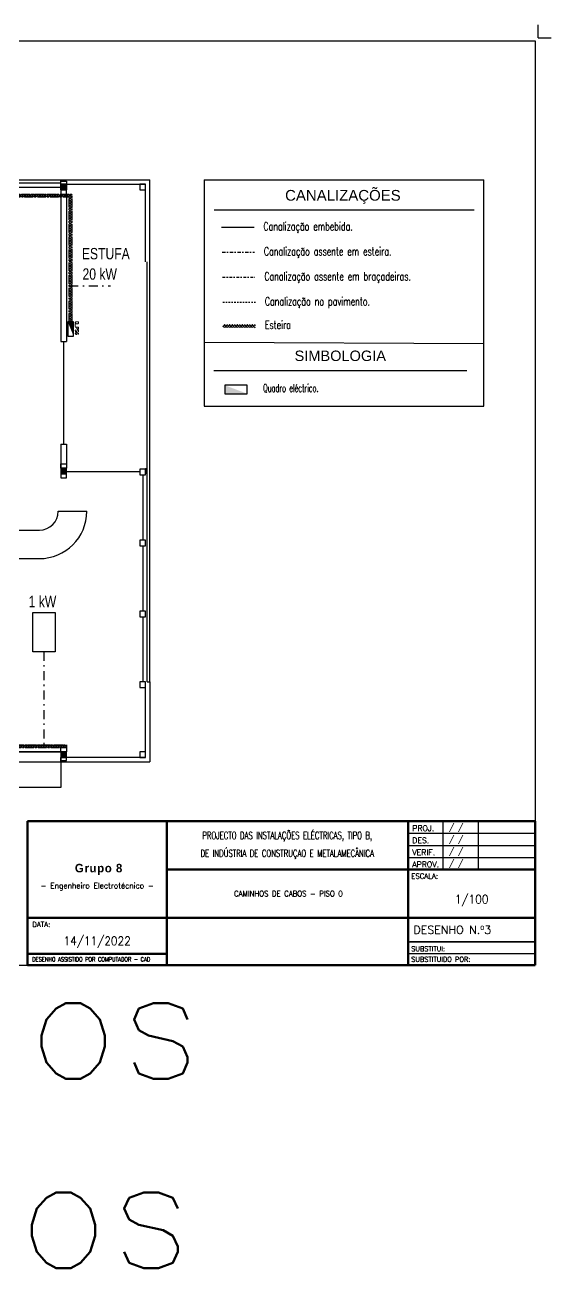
# Model space of a CAD drawing. Extents: x -8 to 729, y -363 to 534.
# Drawn here: x 306.6 to 343.7, y -23.3 to 64.3 of the extents above; entities that cross this region are included whole.
import ezdxf
from ezdxf.enums import TextEntityAlignment as Align

# ---------------------------------------------------------------- set-up
doc = ezdxf.new("R2010")
doc.units = 0
doc.header["$LTSCALE"] = 0.8
doc.header["$MEASUREMENT"] = 0
for name, pattern in [('CENTER2', [1.125, 0.75, -0.125, 0.125, -0.125]), ('DASHDOT2', [1.5875, 0.79375, -0.396875, 0, -0.396875]), ('HIDDEN', [0.375, 0.25, -0.125])]:
    doc.linetypes.add(name, pattern=pattern)
doc.layers.get('0').update_dxf_attribs({"color": 3, "linetype": 'CONTINUOUS'})
for name, color, linetype in [('1', 7, 'CONTINUOUS'), ('Desenho base', 7, 'CONTINUOUS'), ('LEGENDA', 1, 'CONTINUOUS'), ('Quadros', 170, 'CONTINUOUS'), ('Quadros Eléctricos', 41, 'CONTINUOUS')]:
    doc.layers.add(name, color=color, linetype=linetype)
doc.styles.add('ARIAL', font='arial.ttf')
doc.styles.add('PEN', font='ROMANS.SHX', dxfattribs={"width": 0.7, "height": 1})
doc.styles.add('ROMANS', font='romans', dxfattribs={"width": 0.9})
doc.styles.get("Standard").update_dxf_attribs({"font": 'ROMANS'})
doc.styles.add('TXP', font='txp')

# ---------------------------------------------------------------- blocks, each defined once
blk = doc.blocks.new('*X14')
at = {"color": 0}
for p, q in [((15.8, 29.801), (16.199, 30.2)), ((15.8, 29.871), (16.129, 30.2)), ((15.8, 29.942), (16.058, 30.2)), ((15.8, 30.013), (15.987, 30.2)), ((15.8, 30.084), (15.916, 30.2)), ((15.8, 30.154), (15.846, 30.2)), ((15.87, 29.8), (16.2, 30.13)), ((15.941, 29.8), (16.2, 30.059)), ((16.011, 29.8), (16.2, 29.989)), ((16.082, 29.8), (16.2, 29.918)), ((16.153, 29.8), (16.2, 29.847))]:
    blk.add_line(p, q, dxfattribs=at)
blk = doc.blocks.new('Folha A3')
at = {"color": 0}
for p, q in [((412, 289), (412, 293)), ((21, 288), (411, 288)), ((21, 1), (21, 288)), ((411, 288), (411, 1)), ((412, 289), (416, 289)), ((0, 0), (-2, 0)), ((0, 0), (0, -2)), ((21, 1), (411, 1)), ((231, 3), (231, 1))]:
    blk.add_line(p, q, dxfattribs=at)
blk = doc.blocks.new('QUAD')
for p, q in [((0, 0), (0, 0.4)), ((0, 0.4), (1, 0.4)), ((1, 0), (0, 0)), ((1, 0.4), (1, 0))]:
    blk.add_line(p, q)
blk.add_solid([(0, 0.4), (1, 0.4), (1, 0), (1, 0.4)])

msp = doc.modelspace()

# ---------------------------------------------------------------- hatches: boundary and pattern name
at = {"layer": 'Quadros Eléctricos'}
h = msp.add_hatch(dxfattribs=at)
h.set_pattern_fill('ANSI37', color=256)
h.paths.add_polyline_path([(279.595, 52.156), (309.145, 52.156), (309.145, 52.356), (279.395, 52.356), (279.395, 42.556), (276.031, 42.556), (276.031, 42.356), (279.595, 42.356)])
h = msp.add_hatch(dxfattribs=at)
h.set_pattern_fill('ANSI37', color=256)
h.paths.add_polyline_path([(309.545, 52.356), (309.145, 52.356), (309.145, 52.156), (309.545, 52.156)])
h.paths.add_polyline_path([(309.945, 52.356), (309.545, 52.356), (309.545, 52.156), (309.745, 52.156), (309.745, 43.345), (309.945, 43.345)])
h = msp.add_hatch(dxfattribs=at)
h.set_pattern_fill('ANSI37', color=256)
h.set_pattern_definition([(45, (12.39843, -9.19791), (-0.08838835, 0.08838835), []), (135, (12.39843, -9.19791), (-0.08838835, -0.08838835), [])])
h.paths.add_polyline_path([(321.944, 43.158), (320.572, 43.158), (320.572, 42.958), (321.944, 42.958)])
h.paths.add_polyline_path([(322.857, 43.158), (321.944, 43.158), (321.944, 42.958), (322.335, 42.958), (322.144, 42.957), (322.857, 42.957)])
h = msp.add_hatch(dxfattribs=at)
h.set_pattern_fill('ANSI37', color=256)
h.paths.add_polyline_path([(281.345, 32.356), (273.845, 32.356), (273.845, 32.156), (281.345, 32.156)])
h.paths.add_polyline_path([(273.845, 32.156), (273.845, 32.356), (273.845, 42.356), (276.031, 42.356), (276.031, 42.556), (273.645, 42.556), (273.645, 36.886), (273.545, 36.886), (273.545, 36.686), (273.645, 36.686), (273.645, 13.356), (273.845, 13.556)])
h.paths.add_polyline_path([(293.145, 17.106), (297.645, 17.106), (297.645, 13.356), (309.545, 13.356), (309.545, 13.556), (297.845, 13.556), (297.845, 17.306), (292.945, 17.306), (292.945, 13.556), (273.845, 13.556), (273.645, 13.356), (293.145, 13.356)])

# ---------------------------------------------------------------- linework, layer by layer
at = {"color": 0, "lineweight": 120}
for p, q in [((342.56, 8.17), (306.8, 8.17)), ((306.8, 8.17), (306.8, -1.97)), ((342.56, 8.17), (342.56, -1.97)), ((342.56, -1.97), (306.8, -1.97))]:
    msp.add_line(p, q, dxfattribs=at)
at = {"color": 0, "lineweight": 60}
for p, q in [((316.62, 8.17), (316.62, -1.97)), ((333.62, 8.17), (333.62, -1.97)), ((316.62, 4.77), (342.56, 4.77)), ((306.8, 1.37), (342.56, 1.37)), ((316.62, -1.18), (306.8, -1.18))]:
    msp.add_line(p, q, dxfattribs=at)
at = {"color": 0, "lineweight": 30}
for p, q in [((336.06, 8.17), (336.06, 4.77)), ((338.56, 8.17), (338.56, 4.77)), ((333.62, 7.32), (342.56, 7.32)), ((333.62, 6.47), (342.56, 6.47)), ((333.62, 5.618), (342.56, 5.618)), ((333.62, -0.33), (342.56, -0.33)), ((342.56, -0.33), (333.74, -0.33)), ((342.56, -1.18), (333.62, -1.18))]:
    msp.add_line(p, q, dxfattribs=at)
at = {"layer": 'Desenho base', "color": 7}
for p, q in [((273.545, 53.356), (309.145, 53.356)), ((279.145, 53.156), (309.145, 53.156)), ((303.545, 52.856), (309.145, 52.856)), ((309.145, 53.356), (315.425, 53.356)), ((309.145, 53.156), (309.145, 53.356)), ((309.545, 53.056), (309.145, 53.056)), ((309.145, 53.056), (309.145, 52.656)), ((309.145, 52.656), (309.545, 52.656)), ((309.545, 53.056), (315.125, 53.056)), ((309.545, 52.656), (309.545, 53.056)), ((315.125, 53.056), (314.725, 53.056)), ((314.725, 53.056), (314.725, 52.656)), ((314.725, 52.656), (315.125, 52.656)), ((315.125, 47.581), (315.125, 53.056)), ((315.125, 52.656), (315.125, 53.056)), ((315.425, 17.981), (315.425, 53.356)), ((315.425, 47.581), (315.425, 53.356)), ((309.145, 52.356), (309.145, 41.961)), ((309.545, 52.356), (309.545, 41.961)), ((315.225, 17.981), (315.225, 47.581)), ((309.145, 41.961), (309.545, 41.961)), ((309.345, 41.961), (309.345, 34.728)), ((309.145, 34.728), (309.145, 33.056)), ((309.145, 34.728), (309.545, 34.728)), ((309.545, 34.728), (309.545, 33.056)), ((309.545, 33.056), (309.145, 33.056)), ((309.145, 33.056), (309.145, 32.656)), ((309.145, 32.656), (309.545, 32.656)), ((309.545, 32.656), (309.545, 33.056)), ((314.725, 32.781), (309.545, 32.781)), ((315.125, 32.981), (314.725, 32.981)), ((314.725, 32.981), (314.725, 32.581)), ((314.725, 32.581), (315.125, 32.581)), ((314.925, 32.581), (314.925, 27.981)), ((315.125, 32.581), (315.125, 32.981)), ((315.145, 33.056), (315.145, 32.656)), ((308.968, 30.009), (310.977, 30.009)), ((297.584, 28.682), (307.641, 28.682)), ((315.125, 27.981), (314.725, 27.981)), ((314.725, 27.981), (314.725, 27.581)), ((314.725, 27.581), (315.125, 27.581)), ((314.925, 27.581), (314.925, 22.981)), ((315.125, 27.581), (315.125, 27.981)), ((297.584, 26.673), (307.641, 26.673)), ((315.125, 22.981), (314.725, 22.981)), ((314.725, 22.981), (314.725, 22.581)), ((315.125, 22.581), (315.125, 22.981)), ((314.725, 22.581), (315.125, 22.581)), ((314.925, 22.581), (314.925, 17.981)), ((315.125, 17.981), (314.725, 17.981)), ((314.725, 17.981), (314.725, 17.581)), ((314.725, 17.581), (315.125, 17.581)), ((315.125, 12.656), (315.125, 17.981)), ((315.225, 17.981), (315.425, 17.981)), ((315.425, 17.981), (315.425, 12.356)), ((273.545, 12.356), (309.145, 12.356)), ((309.145, 13.056), (303.545, 13.056)), ((309.145, 13.026), (303.545, 13.026)), ((309.545, 13.056), (309.145, 13.056)), ((309.145, 13.056), (309.145, 12.656)), ((309.145, 12.356), (309.145, 12.656)), ((309.145, 12.656), (309.545, 12.656)), ((309.145, 12.356), (309.145, 10.556)), ((309.145, 12.356), (315.425, 12.356)), ((309.545, 12.656), (309.545, 13.056)), ((315.125, 12.656), (309.545, 12.656)), ((315.125, 13.056), (314.725, 13.056)), ((314.725, 13.056), (314.725, 12.656)), ((314.725, 12.656), (315.125, 12.656)), ((315.125, 12.656), (315.125, 13.056)), ((309.145, 10.556), (303.545, 10.556))]:
    msp.add_line(p, q, dxfattribs=at)
at = {"layer": 'Desenho base'}
for p, q in [((319.25, 53.356, -0.002), (338.96, 53.356)), ((319.25, 53.356), (319.25, 37.419)), ((338.96, 37.419), (338.96, 53.356)), ((338.264, 51.22), (319.946, 51.22)), ((338.96, 41.809), (319.25, 41.91)), ((319.927, 39.924, 0.001), (337.75, 39.924, 0.001)), ((319.25, 37.419), (338.96, 37.419))]:
    msp.add_line(p, q, dxfattribs=at)
at = {"layer": 'Desenho base', "color": 7}
for points in [[(309.145, 53.056), (309.145, 53.256), (309.545, 53.256), (309.545, 53.056)], [(309.145, 52.656), (309.145, 52.356), (309.545, 52.356), (309.545, 52.656)], [(309.145, 33.056), (309.145, 33.356), (309.545, 33.356), (309.545, 33.056)], [(309.145, 32.656), (309.145, 32.356), (309.545, 32.356), (309.545, 32.656)], [(309.145, 13.056), (309.145, 13.356), (309.545, 13.356), (309.545, 13.056)], [(309.145, 12.656), (309.145, 12.456), (309.545, 12.456), (309.545, 12.656)]]:
    msp.add_lwpolyline(points, dxfattribs=at)
for points in [[(309.145, 53.056), (309.545, 53.056), (309.545, 52.656), (309.145, 52.656)], [(309.145, 32.656), (309.545, 32.656), (309.545, 33.056), (309.145, 33.056)], [(307.174, 22.868), (308.748, 22.868), (308.748, 20.115), (307.174, 20.115)], [(309.145, 12.656), (309.545, 12.656), (309.545, 13.056), (309.145, 13.056)]]:
    msp.add_lwpolyline(points, close=True, dxfattribs=at)
for radius in [1.326, 3.336]:
    msp.add_arc((307.641, 30.009), radius, 270, 0, dxfattribs=at)
at = {"layer": 'Quadros', "elevation": -19.367}
msp.add_lwpolyline([(322.283, 38.292), (322.283, 38.884), (320.704, 38.884), (320.704, 38.292)], close=True, dxfattribs=at)
at = {"layer": 'Quadros'}
msp.add_solid([(320.704, 38.884, -19.367), (320.704, 38.292, -19.367), (322.283, 38.292, -19.367)], dxfattribs=at)
at = {"layer": 'Quadros Eléctricos', "linetype": 'CENTER2'}
for p, q in [((279.395, 52.356), (309.945, 52.356)), ((279.595, 52.156), (309.745, 52.156)), ((309.745, 43.345), (309.745, 52.156)), ((309.945, 43.345), (309.945, 52.356)), ((297.645, 13.356), (309.545, 13.356)), ((297.845, 13.556), (309.545, 13.556))]:
    msp.add_line(p, q, dxfattribs=at)
at = {"layer": 'Quadros Eléctricos', "ltscale": 0.5}
msp.add_line((320.476, 50.032), (322.761, 50.032), dxfattribs=at)
at = {"layer": 'Quadros Eléctricos', "linetype": 'CENTER2', "ltscale": 0.4}
msp.add_line((320.508, 48.271), (322.793, 48.271), dxfattribs=at)
at = {"layer": 'Quadros Eléctricos', "linetype": 'DASHDOT2', "ltscale": 0.3}
msp.add_line((320.54, 46.511), (322.825, 46.511), dxfattribs=at)
at = {"layer": 'Quadros Eléctricos', "linetype": 'DASHDOT2'}
for p, q in [((309.745, 45.897), (312.644, 45.897)), ((307.961, 20.115), (307.961, 13.556))]:
    msp.add_line(p, q, dxfattribs=at)
at = {"layer": 'Quadros Eléctricos', "linetype": 'DASHDOT2', "ltscale": 0.015}
msp.add_line((320.572, 44.75), (322.857, 44.75), dxfattribs=at)
at = {"layer": 'Quadros Eléctricos'}
for p, q in [((309.745, 43.345), (309.945, 43.345)), ((309.545, 13.556), (309.545, 13.356))]:
    msp.add_line(p, q, dxfattribs=at)

# ---------------------------------------------------------------- block references
at = {"layer": '1', "xscale": 0.2268822454281782, "yscale": 0.2268822454281782, "zscale": 0.2268822454281782}
msp.add_blockref('Folha A3', (249.312, -2.197), dxfattribs=at)
at = {"layer": 'Desenho base', "color": 7}
for p in [(293.345, 22.856), (293.345, 2.856), (293.345, -17.144)]:
    msp.add_blockref('*X14', p, dxfattribs=at)
at = {"layer": 'Quadros', "ltscale": 0.5, "xscale": -1, "rotation": 269.9999999999873}
msp.add_blockref('QUAD', (309.645, 42.345), dxfattribs=at)

# ---------------------------------------------------------------- texts
at = {"color": 0, "lineweight": 20, "style": 'ROMANS'}
for s, height, p in [(' / /', 0.4, (336.214, 7.568)), (' / /', 0.4, (336.214, 6.718)), (' / /', 0.4, (336.214, 5.866)), (' / /', 0.4, (336.214, 5.016)), ('ESCALA:', 0.36, (333.837, 4.121)), ('DATA:', 0.36, (307.134, 0.721)), ('DESENHO N.º3 ', 0.57, (333.993, 0.235)), ('SUBSTITUI:', 0.34, (333.837, -0.99)), ('SUBSTITUIDO POR:', 0.34, (333.837, -1.73))]:
    msp.add_text(s, height=height, dxfattribs=at).set_placement(p)
at = {"color": 0, "linetype": 'Continuous', "lineweight": 20, "style": 'ROMANS'}
for s, p in [('PROJ.', (333.91, 7.477)), ('DES.', (333.91, 6.62)), ('VERIF.', (333.91, 5.772)), ('APROV.', (333.91, 4.925))]:
    msp.add_text(s, height=0.4, dxfattribs=at).set_placement(p)
at = {"color": 0, "lineweight": 20, "style": 'ROMANS', "width": 0.757635}
msp.add_text('DESENHO ASSISTIDO POR COMPUTADOR - CAD', height=0.304, dxfattribs=at).set_placement((307.134, -1.712), (315.447, -1.712), align=Align.FIT)
at = {"color": 0, "linetype": 'HIDDEN', "lineweight": 20, "insert": (325.103, 6.47), "char_height": 0.5, "width": 17.03517, "attachment_point": 5, "line_spacing_factor": 1.5, "style": 'ROMANS'}
msp.add_mtext('\\pxt28;{\\W0.71;PROJECTO DAS INSTALAÇÕES ELÉCTRICAS, TIPO B,\\PDE INDÚSTRIA DE CONSTRUÇAO E METALAMECÂNICA}', dxfattribs=at)
at = {"color": 7, "lineweight": 20, "attachment_point": 5, "style": 'ROMANS'}
for s, insert, char_height, width in [('\\pxt23;CAMINHOS DE CABOS - PISO 0', (325.18, 3.07), 0.4, 16.6992), ('14/11/2022', (311.71, -0.359), 0.6, 9.82)]:
    msp.add_mtext(s, dxfattribs=dict(at, insert=insert, char_height=char_height, width=width))
at = {"color": 0, "lineweight": 20, "insert": (338.09, 2.575), "char_height": 0.6, "width": 8.94, "attachment_point": 5, "style": 'ROMANS'}
msp.add_mtext('1/100', dxfattribs=at)
at = {"layer": '1', "insert": (293.052, -12.649), "char_height": 8, "attachment_point": 5}
msp.add_mtext_dynamic_manual_height_columns('Caminhos de Cabos', width=63.19061, gutter_width=15, heights=[0], dxfattribs=at)
at = {"layer": 'Desenho base', "linetype": 'Continuous', "style": 'PEN', "width": 0.7}
for s, p in [('Canalização embebida.', (323.425, 49.794, 7.299)), ('Canalização assente em esteira.', (323.457, 48.033, 7.299)), ('Canalização assente em braçadeiras.', (323.489, 46.272, 7.299)), ('Canalização no pavimento.', (323.521, 44.511, 7.299)), ('Esteira ', (323.521, 42.858, 7.299))]:
    msp.add_text(s, height=0.5797, dxfattribs=at).set_placement(p)
at = {"layer": 'Desenho base', "color": 7, "style": 'TXP', "width": 0.8}
for s, p in [('ESTUFA', (310.63, 47.759)), ('20 kW', (310.678, 46.324)), ('1 kW', (306.88, 23.252))]:
    msp.add_text(s, height=0.8, dxfattribs=at).set_placement(p)
at = {"layer": 'Desenho base', "style": 'PEN', "width": 0.6}
msp.add_text('Quadro eléctrico.', height=0.56403, dxfattribs=at).set_placement((323.403, 38.411, 0.001))
at = {"layer": 'Desenho base', "lineweight": 20, "insert": (311.71, 4.233), "char_height": 1, "attachment_point": 5}
msp.add_mtext_dynamic_manual_height_columns('{\\fVivaldi|b1|i0|c0|p66;\\H0.6x;\\T1.1;\\C7; Grupo 8\\H1.66667x;\\P\\Fromans|c0;\\H0.2x;\\T1;\\P\\H2x;\\W0.95;- Engenheiro Electrotécnico -}', width=9.81896, gutter_width=2, heights=[0], dxfattribs=at)
at = {"layer": 'LEGENDA', "color": 1, "style": 'ARIAL'}
for s, height, p in [('CANALIZAÇÕES', 0.7547, (329.023, 52.27)), ('SIMBOLOGIA', 0.7343, (328.839, 40.963, 0.001))]:
    msp.add_text(s, height=height, dxfattribs=at).set_placement(p, align=Align.MIDDLE_CENTER)
at = {"layer": 'Quadros', "style": 'ROMANS'}
msp.add_text('Q_PS6', height=0.225, rotation=270, dxfattribs=at).set_placement((310.171, 43.395))

doc.saveas('drawing.dxf')
